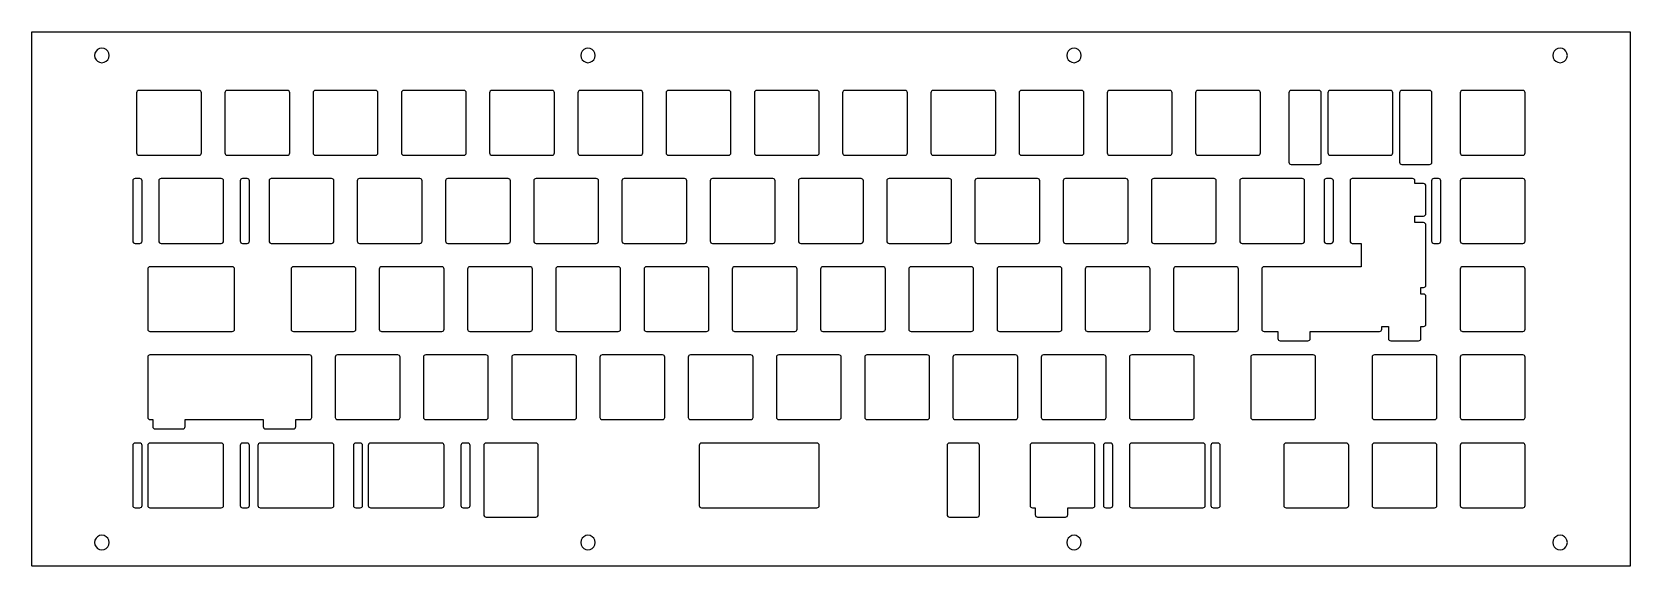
# Model space of a CAD drawing. Extents: x -10 to 335, y 0 to 115.
import ezdxf

# ---------------------------------------------------------------- set-up
doc = ezdxf.new("R2010")
doc.units = 0
doc.header["$MEASUREMENT"] = 0
doc.layers.add('layer 1', color=178, linetype='Continuous', lineweight=25, true_color=0x000000)

msp = doc.modelspace()

# ---------------------------------------------------------------- linework, layer by layer
at = {"color": 0}
for p, q in [((-10, 115), (334.98, 115)), ((-10, -0.43), (-10, 115)), ((334.98, 115), (334.98, -0.43)), ((3.83, 110.83), (3.6, 110.39)), ((4.17, 111.17), (3.83, 110.83)), ((4.61, 111.39), (4.17, 111.17)), ((5.09, 111.47), (4.61, 111.39)), ((5.57, 111.39), (5.09, 111.47)), ((6.01, 111.17), (5.57, 111.39)), ((6.35, 110.83), (6.01, 111.17)), ((6.57, 110.39), (6.35, 110.83)), ((108.76, 110.83), (108.54, 110.39)), ((109.1, 111.17), (108.76, 110.83)), ((109.54, 111.39), (109.1, 111.17)), ((110.02, 111.47), (109.54, 111.39)), ((110.5, 111.39), (110.02, 111.47)), ((110.94, 111.17), (110.5, 111.39)), ((111.28, 110.83), (110.94, 111.17)), ((111.51, 110.39), (111.28, 110.83)), ((213.69, 110.83), (213.47, 110.39)), ((214.04, 111.17), (213.69, 110.83)), ((214.47, 111.39), (214.04, 111.17)), ((214.96, 111.47), (214.47, 111.39)), ((215.44, 111.39), (214.96, 111.47)), ((215.87, 111.17), (215.44, 111.39)), ((216.22, 110.83), (215.87, 111.17)), ((216.44, 110.39), (216.22, 110.83)), ((318.63, 110.83), (318.41, 110.39)), ((318.97, 111.17), (318.63, 110.83)), ((319.41, 111.39), (318.97, 111.17)), ((319.89, 111.47), (319.41, 111.39)), ((320.37, 111.39), (319.89, 111.47)), ((320.81, 111.17), (320.37, 111.39)), ((321.15, 110.83), (320.81, 111.17)), ((321.37, 110.39), (321.15, 110.83)), ((3.6, 110.39), (3.53, 109.91)), ((3.53, 109.91), (3.6, 109.43)), ((3.6, 109.43), (3.83, 109)), ((3.83, 109), (4.17, 108.65)), ((4.17, 108.65), (4.61, 108.43)), ((4.61, 108.43), (5.09, 108.35)), ((5.09, 108.35), (5.57, 108.43)), ((5.57, 108.43), (6.01, 108.65)), ((6.01, 108.65), (6.35, 109)), ((6.35, 109), (6.57, 109.43)), ((6.65, 109.91), (6.57, 110.39)), ((6.57, 109.43), (6.65, 109.91)), ((108.54, 110.39), (108.46, 109.91)), ((108.46, 109.91), (108.54, 109.43)), ((108.54, 109.43), (108.76, 109)), ((108.76, 109), (109.1, 108.65)), ((109.1, 108.65), (109.54, 108.43)), ((109.54, 108.43), (110.02, 108.35)), ((110.02, 108.35), (110.5, 108.43)), ((110.5, 108.43), (110.94, 108.65)), ((110.94, 108.65), (111.28, 109)), ((111.28, 109), (111.51, 109.43)), ((111.58, 109.91), (111.51, 110.39)), ((111.51, 109.43), (111.58, 109.91)), ((213.47, 110.39), (213.4, 109.91)), ((213.4, 109.91), (213.47, 109.43)), ((213.47, 109.43), (213.69, 109)), ((213.69, 109), (214.04, 108.65)), ((214.04, 108.65), (214.47, 108.43)), ((214.47, 108.43), (214.96, 108.35)), ((214.96, 108.35), (215.44, 108.43)), ((215.44, 108.43), (215.87, 108.65)), ((215.87, 108.65), (216.22, 109)), ((216.22, 109), (216.44, 109.43)), ((216.52, 109.91), (216.44, 110.39)), ((216.44, 109.43), (216.52, 109.91)), ((318.41, 110.39), (318.33, 109.91)), ((318.33, 109.91), (318.41, 109.43)), ((318.41, 109.43), (318.63, 109)), ((318.63, 109), (318.97, 108.65)), ((318.97, 108.65), (319.41, 108.43)), ((319.41, 108.43), (319.89, 108.35)), ((319.89, 108.35), (320.37, 108.43)), ((320.37, 108.43), (320.81, 108.65)), ((320.81, 108.65), (321.15, 109)), ((321.15, 109), (321.37, 109.43)), ((321.45, 109.91), (321.37, 110.39)), ((321.37, 109.43), (321.45, 109.91)), ((3.6, 5.14), (3.53, 4.66)), ((3.53, 4.66), (3.6, 4.18)), ((3.83, 5.58), (3.6, 5.14)), ((3.6, 4.18), (3.83, 3.74)), ((4.17, 5.92), (3.83, 5.58)), ((3.83, 3.74), (4.17, 3.4)), ((4.61, 6.14), (4.17, 5.92)), ((5.09, 6.22), (4.61, 6.14)), ((5.57, 6.14), (5.09, 6.22)), ((6.01, 5.92), (5.57, 6.14)), ((6.35, 5.58), (6.01, 5.92)), ((6.01, 3.4), (6.35, 3.74)), ((6.57, 5.14), (6.35, 5.58)), ((6.35, 3.74), (6.57, 4.18)), ((6.65, 4.66), (6.57, 5.14)), ((6.57, 4.18), (6.65, 4.66)), ((108.54, 5.14), (108.46, 4.66)), ((108.46, 4.66), (108.54, 4.18)), ((108.76, 5.58), (108.54, 5.14)), ((108.54, 4.18), (108.76, 3.74)), ((109.1, 5.92), (108.76, 5.58)), ((108.76, 3.74), (109.1, 3.4)), ((109.54, 6.14), (109.1, 5.92)), ((110.02, 6.22), (109.54, 6.14)), ((110.5, 6.14), (110.02, 6.22)), ((110.94, 5.92), (110.5, 6.14)), ((111.28, 5.58), (110.94, 5.92)), ((110.94, 3.4), (111.28, 3.74)), ((111.51, 5.14), (111.28, 5.58)), ((111.28, 3.74), (111.51, 4.18)), ((111.58, 4.66), (111.51, 5.14)), ((111.51, 4.18), (111.58, 4.66)), ((213.47, 5.14), (213.4, 4.66)), ((213.4, 4.66), (213.47, 4.18)), ((213.69, 5.58), (213.47, 5.14)), ((213.47, 4.18), (213.69, 3.74)), ((214.04, 5.92), (213.69, 5.58)), ((213.69, 3.74), (214.04, 3.4)), ((214.47, 6.14), (214.04, 5.92)), ((214.96, 6.22), (214.47, 6.14)), ((215.44, 6.14), (214.96, 6.22)), ((215.87, 5.92), (215.44, 6.14)), ((216.22, 5.58), (215.87, 5.92)), ((215.87, 3.4), (216.22, 3.74)), ((216.44, 5.14), (216.22, 5.58)), ((216.22, 3.74), (216.44, 4.18)), ((216.52, 4.66), (216.44, 5.14)), ((216.44, 4.18), (216.52, 4.66)), ((318.41, 5.14), (318.33, 4.66)), ((318.33, 4.66), (318.41, 4.18)), ((318.63, 5.58), (318.41, 5.14)), ((318.41, 4.18), (318.63, 3.74)), ((318.97, 5.92), (318.63, 5.58)), ((318.63, 3.74), (318.97, 3.4)), ((319.41, 6.14), (318.97, 5.92)), ((319.89, 6.22), (319.41, 6.14)), ((320.37, 6.14), (319.89, 6.22)), ((320.81, 5.92), (320.37, 6.14)), ((321.15, 5.58), (320.81, 5.92)), ((320.81, 3.4), (321.15, 3.74)), ((321.37, 5.14), (321.15, 5.58)), ((321.15, 3.74), (321.37, 4.18)), ((321.45, 4.66), (321.37, 5.14)), ((321.37, 4.18), (321.45, 4.66)), ((4.17, 3.4), (4.61, 3.18)), ((4.61, 3.18), (5.09, 3.1)), ((5.09, 3.1), (5.57, 3.18)), ((5.57, 3.18), (6.01, 3.4)), ((109.1, 3.4), (109.54, 3.18)), ((109.54, 3.18), (110.02, 3.1)), ((110.02, 3.1), (110.5, 3.18)), ((110.5, 3.18), (110.94, 3.4)), ((214.04, 3.4), (214.47, 3.18)), ((214.47, 3.18), (214.96, 3.1)), ((214.96, 3.1), (215.44, 3.18)), ((215.44, 3.18), (215.87, 3.4)), ((318.97, 3.4), (319.41, 3.18)), ((319.41, 3.18), (319.89, 3.1)), ((319.89, 3.1), (320.37, 3.18)), ((320.37, 3.18), (320.81, 3.4)), ((334.98, -0.43), (-9.97, -0.43))]:
    msp.add_line(p, q, dxfattribs=at)
at = {"layer": 'layer 1'}
for p, q in [((12.59, 101.86), (12.59, 88.86)), ((26.09, 102.36), (13.09, 102.36)), ((26.59, 88.86), (26.59, 101.86)), ((31.64, 101.86), (31.64, 88.86)), ((45.14, 102.36), (32.14, 102.36)), ((45.64, 88.86), (45.64, 101.86)), ((50.69, 101.86), (50.69, 88.86)), ((64.19, 102.36), (51.19, 102.36)), ((64.69, 88.86), (64.69, 101.86)), ((69.74, 101.86), (69.74, 88.86)), ((83.24, 102.36), (70.24, 102.36)), ((83.74, 88.86), (83.74, 101.86)), ((88.79, 101.86), (88.79, 88.86)), ((102.29, 102.36), (89.29, 102.36)), ((102.79, 88.86), (102.79, 101.86)), ((107.84, 101.86), (107.84, 88.86)), ((121.34, 102.36), (108.34, 102.36)), ((121.84, 88.86), (121.84, 101.86)), ((126.89, 101.86), (126.89, 88.86)), ((140.39, 102.36), (127.39, 102.36)), ((140.89, 88.86), (140.89, 101.86)), ((145.94, 101.86), (145.94, 88.86)), ((159.44, 102.36), (146.44, 102.36)), ((159.94, 88.86), (159.94, 101.86)), ((164.99, 101.86), (164.99, 88.86)), ((178.49, 102.36), (165.49, 102.36)), ((178.99, 88.86), (178.99, 101.86)), ((184.04, 101.86), (184.04, 88.86)), ((197.54, 102.36), (184.54, 102.36)), ((198.04, 88.86), (198.04, 101.86)), ((203.09, 101.86), (203.09, 88.86)), ((216.59, 102.36), (203.59, 102.36)), ((217.09, 88.86), (217.09, 101.86)), ((222.14, 101.86), (222.14, 88.86)), ((235.64, 102.36), (222.64, 102.36)), ((236.14, 88.86), (236.14, 101.86)), ((241.19, 101.86), (241.19, 88.86)), ((254.69, 102.36), (241.69, 102.36)), ((255.19, 88.86), (255.19, 101.86)), ((261.33, 101.86), (261.33, 86.86)), ((267.83, 102.36), (261.83, 102.36)), ((268.33, 86.86), (268.33, 101.86)), ((269.77, 101.86), (269.77, 88.86)), ((283.27, 102.36), (270.27, 102.36)), ((283.77, 88.86), (283.77, 101.86)), ((285.21, 101.86), (285.21, 86.86)), ((291.71, 102.36), (285.71, 102.36)), ((292.21, 86.86), (292.21, 101.86)), ((298.34, 101.86), (298.34, 88.86)), ((311.84, 102.36), (298.84, 102.36)), ((312.34, 88.86), (312.34, 101.86)), ((13.09, 88.36), (26.09, 88.36)), ((32.14, 88.36), (45.14, 88.36)), ((51.19, 88.36), (64.19, 88.36)), ((70.24, 88.36), (83.24, 88.36)), ((89.29, 88.36), (102.29, 88.36)), ((108.34, 88.36), (121.34, 88.36)), ((127.39, 88.36), (140.39, 88.36)), ((146.44, 88.36), (159.44, 88.36)), ((165.49, 88.36), (178.49, 88.36)), ((184.54, 88.36), (197.54, 88.36)), ((203.59, 88.36), (216.59, 88.36)), ((222.64, 88.36), (235.64, 88.36)), ((241.69, 88.36), (254.69, 88.36)), ((261.83, 86.36), (267.83, 86.36)), ((270.27, 88.36), (283.27, 88.36)), ((285.71, 86.36), (291.71, 86.36)), ((298.84, 88.36), (311.84, 88.36)), ((11.76, 82.81), (11.76, 69.81)), ((13.26, 83.31), (12.26, 83.31)), ((13.76, 69.81), (13.76, 82.81)), ((17.36, 82.81), (17.36, 69.81)), ((30.86, 83.31), (17.86, 83.31)), ((31.36, 69.81), (31.36, 82.81)), ((34.96, 82.81), (34.96, 69.81)), ((36.46, 83.31), (35.46, 83.31)), ((36.96, 69.81), (36.96, 82.81)), ((41.17, 82.81), (41.17, 69.81)), ((54.67, 83.31), (41.67, 83.31)), ((55.17, 69.81), (55.17, 82.81)), ((60.22, 82.81), (60.22, 69.81)), ((73.72, 83.31), (60.72, 83.31)), ((74.22, 69.81), (74.22, 82.81)), ((79.27, 82.81), (79.27, 69.81)), ((92.77, 83.31), (79.77, 83.31)), ((93.27, 69.81), (93.27, 82.81)), ((98.32, 82.81), (98.32, 69.81)), ((111.82, 83.31), (98.82, 83.31)), ((112.32, 69.81), (112.32, 82.81)), ((117.37, 82.81), (117.37, 69.81)), ((130.87, 83.31), (117.87, 83.31)), ((131.37, 69.81), (131.37, 82.81)), ((136.42, 82.81), (136.42, 69.81)), ((149.92, 83.31), (136.92, 83.31)), ((150.42, 69.81), (150.42, 82.81)), ((155.47, 82.81), (155.47, 69.81)), ((168.97, 83.31), (155.97, 83.31)), ((169.47, 69.81), (169.47, 82.81)), ((174.52, 82.81), (174.52, 69.81)), ((188.02, 83.31), (175.02, 83.31)), ((188.52, 69.81), (188.52, 82.81)), ((193.57, 82.81), (193.57, 69.81)), ((207.07, 83.31), (194.07, 83.31)), ((207.57, 69.81), (207.57, 82.81)), ((212.62, 82.81), (212.62, 69.81)), ((226.12, 83.31), (213.12, 83.31)), ((226.62, 69.81), (226.62, 82.81)), ((231.67, 82.81), (231.67, 69.81)), ((245.17, 83.31), (232.17, 83.31)), ((245.67, 69.81), (245.67, 82.81)), ((250.72, 82.81), (250.72, 69.81)), ((264.22, 83.31), (251.22, 83.31)), ((264.72, 69.81), (264.72, 82.81)), ((268.93, 82.81), (268.93, 69.81)), ((270.43, 83.31), (269.43, 83.31)), ((270.93, 69.81), (270.93, 82.81)), ((274.53, 82.81), (274.53, 69.81)), ((288.03, 83.31), (275.03, 83.31)), ((288.53, 82.22), (288.53, 82.81)), ((292.13, 82.81), (292.13, 69.81)), ((293.63, 83.31), (292.63, 83.31)), ((294.13, 69.81), (294.13, 82.81)), ((298.34, 82.81), (298.34, 69.81)), ((311.84, 83.31), (298.84, 83.31)), ((312.34, 69.81), (312.34, 82.81)), ((290.41, 82.22), (288.53, 82.22)), ((290.91, 75.72), (290.91, 81.72)), ((288.53, 73.78), (288.53, 75.22)), ((288.53, 75.22), (290.41, 75.22)), ((290.41, 73.78), (288.53, 73.78)), ((290.91, 60.28), (290.91, 73.28)), ((12.26, 69.31), (13.26, 69.31)), ((17.86, 69.31), (30.86, 69.31)), ((35.46, 69.31), (36.46, 69.31)), ((41.67, 69.31), (54.67, 69.31)), ((60.72, 69.31), (73.72, 69.31)), ((79.77, 69.31), (92.77, 69.31)), ((98.82, 69.31), (111.82, 69.31)), ((117.87, 69.31), (130.87, 69.31)), ((136.92, 69.31), (149.92, 69.31)), ((155.97, 69.31), (168.97, 69.31)), ((175.02, 69.31), (188.02, 69.31)), ((194.07, 69.31), (207.07, 69.31)), ((213.12, 69.31), (226.12, 69.31)), ((232.17, 69.31), (245.17, 69.31)), ((251.22, 69.31), (264.22, 69.31)), ((269.43, 69.31), (270.43, 69.31)), ((275.03, 69.31), (276.91, 69.31)), ((276.91, 69.31), (276.91, 64.26)), ((292.63, 69.31), (293.63, 69.31)), ((298.84, 69.31), (311.84, 69.31)), ((14.98, 63.76), (14.98, 50.76)), ((20.24, 64.26), (15.48, 64.26)), ((28.48, 64.26), (20.24, 64.26)), ((33.24, 64.26), (28.48, 64.26)), ((33.74, 50.76), (33.74, 63.76)), ((45.93, 63.76), (45.93, 50.76)), ((59.43, 64.26), (46.43, 64.26)), ((59.93, 50.76), (59.93, 63.76)), ((64.98, 63.76), (64.98, 50.76)), ((78.48, 64.26), (65.48, 64.26)), ((78.98, 50.76), (78.98, 63.76)), ((84.03, 63.76), (84.03, 50.76)), ((97.53, 64.26), (84.53, 64.26)), ((98.03, 50.76), (98.03, 63.76)), ((103.08, 63.76), (103.08, 50.76)), ((116.58, 64.26), (103.58, 64.26)), ((117.08, 50.76), (117.08, 63.76)), ((122.13, 63.76), (122.13, 50.76)), ((135.63, 64.26), (122.63, 64.26)), ((136.13, 50.76), (136.13, 63.76)), ((141.18, 63.76), (141.18, 50.76)), ((154.68, 64.26), (141.68, 64.26)), ((155.18, 50.76), (155.18, 63.76)), ((160.23, 63.76), (160.23, 50.76)), ((173.73, 64.26), (160.73, 64.26)), ((174.23, 50.76), (174.23, 63.76)), ((179.28, 63.76), (179.28, 50.76)), ((192.78, 64.26), (179.78, 64.26)), ((193.28, 50.76), (193.28, 63.76)), ((198.33, 63.76), (198.33, 50.76)), ((211.83, 64.26), (198.83, 64.26)), ((212.33, 50.76), (212.33, 63.76)), ((217.38, 63.76), (217.38, 50.76)), ((230.88, 64.26), (217.88, 64.26)), ((231.38, 50.76), (231.38, 63.76)), ((236.43, 63.76), (236.43, 50.76)), ((249.93, 64.26), (236.93, 64.26)), ((250.43, 50.76), (250.43, 63.76)), ((255.48, 63.76), (255.48, 50.76)), ((259.45, 64.26), (255.98, 64.26)), ((265.45, 64.26), (259.45, 64.26)), ((267.89, 64.26), (265.45, 64.26)), ((268.98, 64.26), (267.89, 64.26)), ((276.91, 64.26), (268.98, 64.26)), ((298.34, 63.76), (298.34, 50.76)), ((311.84, 64.26), (298.84, 64.26)), ((312.34, 50.76), (312.34, 63.76)), ((289.83, 59.78), (290.41, 59.78)), ((289.83, 58.35), (289.83, 59.78)), ((290.41, 58.35), (289.83, 58.35)), ((290.91, 51.85), (290.91, 57.85)), ((15.48, 50.26), (20.24, 50.26)), ((20.24, 50.26), (28.48, 50.26)), ((28.48, 50.26), (33.24, 50.26)), ((46.43, 50.26), (59.43, 50.26)), ((65.48, 50.26), (78.48, 50.26)), ((84.53, 50.26), (97.53, 50.26)), ((103.58, 50.26), (116.58, 50.26)), ((122.63, 50.26), (135.63, 50.26)), ((141.68, 50.26), (154.68, 50.26)), ((160.73, 50.26), (173.73, 50.26)), ((179.78, 50.26), (192.78, 50.26)), ((198.83, 50.26), (211.83, 50.26)), ((217.88, 50.26), (230.88, 50.26)), ((236.93, 50.26), (249.93, 50.26)), ((255.98, 50.26), (258.95, 50.26)), ((258.95, 50.26), (258.95, 48.76)), ((265.95, 48.76), (265.95, 50.26)), ((265.95, 50.26), (267.89, 50.26)), ((267.89, 50.26), (268.98, 50.26)), ((268.98, 50.26), (280.89, 50.26)), ((281.39, 51.35), (282.83, 51.35)), ((281.39, 50.76), (281.39, 51.35)), ((282.83, 51.35), (282.83, 48.76)), ((289.83, 51.35), (290.41, 51.35)), ((289.83, 48.76), (289.83, 51.35)), ((298.84, 50.26), (311.84, 50.26)), ((16.56, 45.21), (15.48, 45.21)), ((22.56, 45.21), (16.56, 45.21)), ((25, 45.21), (22.56, 45.21)), ((28.48, 45.21), (25, 45.21)), ((36.91, 45.21), (28.48, 45.21)), ((38, 45.21), (36.91, 45.21)), ((40.44, 45.21), (38, 45.21)), ((46.44, 45.21), (40.44, 45.21)), ((49.91, 45.21), (46.44, 45.21)), ((68.96, 45.21), (55.96, 45.21)), ((88.01, 45.21), (75.01, 45.21)), ((107.06, 45.21), (94.06, 45.21)), ((126.11, 45.21), (113.11, 45.21)), ((145.16, 45.21), (132.16, 45.21)), ((164.21, 45.21), (151.21, 45.21)), ((183.26, 45.21), (170.26, 45.21)), ((202.31, 45.21), (189.31, 45.21)), ((221.36, 45.21), (208.36, 45.21)), ((240.41, 45.21), (227.41, 45.21)), ((266.6, 45.21), (253.6, 45.21)), ((259.45, 48.26), (265.45, 48.26)), ((292.79, 45.21), (279.79, 45.21)), ((283.33, 48.26), (289.33, 48.26)), ((311.84, 45.21), (298.84, 45.21)), ((14.98, 44.71), (14.98, 31.71)), ((50.41, 31.71), (50.41, 44.71)), ((55.46, 44.71), (55.46, 31.71)), ((69.46, 31.71), (69.46, 44.71)), ((74.51, 44.71), (74.51, 31.71)), ((88.51, 31.71), (88.51, 44.71)), ((93.56, 44.71), (93.56, 31.71)), ((107.56, 31.71), (107.56, 44.71)), ((112.61, 44.71), (112.61, 31.71)), ((126.61, 31.71), (126.61, 44.71)), ((131.66, 44.71), (131.66, 31.71)), ((145.66, 31.71), (145.66, 44.71)), ((150.71, 44.71), (150.71, 31.71)), ((164.71, 31.71), (164.71, 44.71)), ((169.76, 44.71), (169.76, 31.71)), ((183.76, 31.71), (183.76, 44.71)), ((188.81, 44.71), (188.81, 31.71)), ((202.81, 31.71), (202.81, 44.71)), ((207.86, 44.71), (207.86, 31.71)), ((221.86, 31.71), (221.86, 44.71)), ((226.91, 44.71), (226.91, 31.71)), ((240.91, 31.71), (240.91, 44.71)), ((253.1, 44.71), (253.1, 31.71)), ((267.1, 31.71), (267.1, 44.71)), ((279.29, 44.71), (279.29, 31.71)), ((293.29, 31.71), (293.29, 44.71)), ((298.34, 44.71), (298.34, 31.71)), ((312.34, 31.71), (312.34, 44.71)), ((15.48, 31.21), (16.06, 31.21)), ((16.06, 31.21), (16.06, 29.71)), ((23.06, 29.71), (23.06, 31.21)), ((23.06, 31.21), (25, 31.21)), ((25, 31.21), (28.48, 31.21)), ((28.48, 31.21), (36.91, 31.21)), ((36.91, 31.21), (38, 31.21)), ((38, 31.21), (39.94, 31.21)), ((39.94, 31.21), (39.94, 29.71)), ((46.94, 29.71), (46.94, 31.21)), ((46.94, 31.21), (49.91, 31.21)), ((55.96, 31.21), (68.96, 31.21)), ((75.01, 31.21), (88.01, 31.21)), ((94.06, 31.21), (107.06, 31.21)), ((113.11, 31.21), (126.11, 31.21)), ((132.16, 31.21), (145.16, 31.21)), ((151.21, 31.21), (164.21, 31.21)), ((170.26, 31.21), (183.26, 31.21)), ((189.31, 31.21), (202.31, 31.21)), ((208.36, 31.21), (221.36, 31.21)), ((227.41, 31.21), (240.41, 31.21)), ((253.6, 31.21), (266.6, 31.21)), ((279.79, 31.21), (292.79, 31.21)), ((298.84, 31.21), (311.84, 31.21)), ((16.56, 29.21), (22.56, 29.21)), ((40.44, 29.21), (46.44, 29.21)), ((11.76, 25.66), (11.76, 12.66)), ((13.26, 26.16), (12.26, 26.16)), ((13.76, 12.66), (13.76, 25.66)), ((14.98, 25.66), (14.98, 12.66)), ((17.86, 26.16), (15.48, 26.16)), ((28.48, 26.16), (17.86, 26.16)), ((30.86, 26.16), (28.48, 26.16)), ((31.36, 12.66), (31.36, 25.66)), ((34.96, 25.66), (34.96, 12.66)), ((36.46, 26.16), (35.46, 26.16)), ((36.96, 12.66), (36.96, 25.66)), ((38.79, 25.66), (38.79, 12.66)), ((41.67, 26.16), (39.29, 26.16)), ((52.29, 26.16), (41.67, 26.16)), ((54.67, 26.16), (52.29, 26.16)), ((55.17, 12.66), (55.17, 25.66)), ((59.38, 25.66), (59.38, 12.66)), ((60.88, 26.16), (59.88, 26.16)), ((61.38, 12.66), (61.38, 25.66)), ((62.6, 25.66), (62.6, 12.66)), ((65.48, 26.16), (63.1, 26.16)), ((76.1, 26.16), (65.48, 26.16)), ((78.48, 26.16), (76.1, 26.16)), ((78.98, 12.66), (78.98, 25.66)), ((82.58, 25.66), (82.58, 12.66)), ((84.08, 26.16), (83.08, 26.16)), ((84.58, 12.66), (84.58, 25.66)), ((87.54, 25.66), (87.54, 10.66)), ((92.79, 26.16), (88.04, 26.16)), ((94.04, 26.16), (92.79, 26.16)), ((98.79, 26.16), (94.04, 26.16)), ((99.29, 10.66), (99.29, 25.66)), ((134.04, 25.66), (134.04, 12.66)), ((146.44, 26.16), (134.54, 26.16)), ((147.54, 26.16), (146.44, 26.16)), ((159.44, 26.16), (147.54, 26.16)), ((159.94, 12.66), (159.94, 25.66)), ((187.54, 25.66), (187.54, 10.66)), ((194.04, 26.16), (188.04, 26.16)), ((194.54, 10.66), (194.54, 25.66)), ((205.48, 25.66), (205.48, 12.66)), ((207.09, 26.16), (205.98, 26.16)), ((213.09, 26.16), (207.09, 26.16)), ((218.98, 26.16), (213.09, 26.16)), ((219.48, 12.66), (219.48, 25.66)), ((221.31, 25.66), (221.31, 12.66)), ((222.81, 26.16), (221.81, 26.16)), ((223.31, 12.66), (223.31, 25.66)), ((226.91, 25.66), (226.91, 12.66)), ((229.79, 26.16), (227.41, 26.16)), ((240.41, 26.16), (229.79, 26.16)), ((242.79, 26.16), (240.41, 26.16)), ((243.29, 12.66), (243.29, 25.66)), ((244.51, 25.66), (244.51, 12.66)), ((246.01, 26.16), (245.01, 26.16)), ((246.51, 12.66), (246.51, 25.66)), ((260.24, 25.66), (260.24, 12.66)), ((273.74, 26.16), (260.74, 26.16)), ((274.24, 12.66), (274.24, 25.66)), ((279.29, 25.66), (279.29, 12.66)), ((292.79, 26.16), (279.79, 26.16)), ((293.29, 12.66), (293.29, 25.66)), ((298.34, 25.66), (298.34, 12.66)), ((311.84, 26.16), (298.84, 26.16)), ((312.34, 12.66), (312.34, 25.66)), ((12.26, 12.16), (13.26, 12.16)), ((15.48, 12.16), (17.86, 12.16)), ((17.86, 12.16), (28.48, 12.16)), ((28.48, 12.16), (30.86, 12.16)), ((35.46, 12.16), (36.46, 12.16)), ((39.29, 12.16), (41.67, 12.16)), ((41.67, 12.16), (52.29, 12.16)), ((52.29, 12.16), (54.67, 12.16)), ((59.88, 12.16), (60.88, 12.16)), ((63.1, 12.16), (65.48, 12.16)), ((65.48, 12.16), (76.1, 12.16)), ((76.1, 12.16), (78.48, 12.16)), ((83.08, 12.16), (84.08, 12.16)), ((134.54, 12.16), (146.44, 12.16)), ((146.44, 12.16), (147.54, 12.16)), ((147.54, 12.16), (159.44, 12.16)), ((205.98, 12.16), (206.59, 12.16)), ((206.59, 12.16), (206.59, 10.66)), ((213.59, 10.66), (213.59, 12.16)), ((213.59, 12.16), (218.98, 12.16)), ((221.81, 12.16), (222.81, 12.16)), ((227.41, 12.16), (229.79, 12.16)), ((229.79, 12.16), (240.41, 12.16)), ((240.41, 12.16), (242.79, 12.16)), ((245.01, 12.16), (246.01, 12.16)), ((260.74, 12.16), (273.74, 12.16)), ((279.79, 12.16), (292.79, 12.16)), ((298.84, 12.16), (311.84, 12.16)), ((88.04, 10.16), (92.79, 10.16)), ((92.79, 10.16), (94.04, 10.16)), ((94.04, 10.16), (98.79, 10.16)), ((188.04, 10.16), (194.04, 10.16)), ((207.09, 10.16), (213.09, 10.16))]:
    msp.add_line(p, q, dxfattribs=at)
for centre, start, end in [((13.09, 101.86), 90, 180), ((26.09, 101.86), 0, 90), ((32.14, 101.86), 90, 180), ((45.14, 101.86), 0, 90), ((51.19, 101.86), 90, 180), ((64.19, 101.86), 0, 90), ((70.24, 101.86), 90, 180), ((83.24, 101.86), 0, 90), ((89.29, 101.86), 90, 180), ((102.29, 101.86), 0, 90), ((108.34, 101.86), 90, 180), ((121.34, 101.86), 0, 90), ((127.39, 101.86), 90, 180), ((140.39, 101.86), 0, 90), ((146.44, 101.86), 90, 180), ((159.44, 101.86), 0, 90), ((165.49, 101.86), 90, 180), ((178.49, 101.86), 0, 90), ((184.54, 101.86), 90, 180), ((197.54, 101.86), 0, 90), ((203.59, 101.86), 90, 180), ((216.59, 101.86), 0, 90), ((222.64, 101.86), 90, 180), ((235.64, 101.86), 0, 90), ((241.69, 101.86), 90, 180), ((254.69, 101.86), 0, 90), ((261.83, 101.86), 90, 180), ((267.83, 101.86), 0, 90), ((270.27, 101.86), 90, 180), ((283.27, 101.86), 0, 90), ((285.71, 101.86), 90, 180), ((291.71, 101.86), 0, 90), ((298.84, 101.86), 90, 180), ((311.84, 101.86), 0, 90), ((13.09, 88.86), 180, 270), ((26.09, 88.86), 270, 0), ((32.14, 88.86), 180, 270), ((45.14, 88.86), 270, 0), ((51.19, 88.86), 180, 270), ((64.19, 88.86), 270, 0), ((70.24, 88.86), 180, 270), ((83.24, 88.86), 270, 0), ((89.29, 88.86), 180, 270), ((102.29, 88.86), 270, 0), ((108.34, 88.86), 180, 270), ((121.34, 88.86), 270, 0), ((127.39, 88.86), 180, 270), ((140.39, 88.86), 270, 0), ((146.44, 88.86), 180, 270), ((159.44, 88.86), 270, 0), ((165.49, 88.86), 180, 270), ((178.49, 88.86), 270, 0), ((184.54, 88.86), 180, 270), ((197.54, 88.86), 270, 0), ((203.59, 88.86), 180, 270), ((216.59, 88.86), 270, 0), ((222.64, 88.86), 180, 270), ((235.64, 88.86), 270, 0), ((241.69, 88.86), 180, 270), ((254.69, 88.86), 270, 0), ((261.83, 86.86), 180, 270), ((267.83, 86.86), 270, 0), ((270.27, 88.86), 180, 270), ((283.27, 88.86), 270, 0), ((285.71, 86.86), 180, 270), ((291.71, 86.86), 270, 0), ((298.84, 88.86), 180, 270), ((311.84, 88.86), 270, 0), ((12.26, 82.81), 90, 180), ((13.26, 82.81), 0, 90), ((17.86, 82.81), 90, 180), ((30.86, 82.81), 0, 90), ((35.46, 82.81), 90, 180), ((36.46, 82.81), 0, 90), ((41.67, 82.81), 90, 180), ((54.67, 82.81), 0, 90), ((60.72, 82.81), 90, 180), ((73.72, 82.81), 0, 90), ((79.77, 82.81), 90, 180), ((92.77, 82.81), 0, 90), ((98.82, 82.81), 90, 180), ((111.82, 82.81), 0, 90), ((117.87, 82.81), 90, 180), ((130.87, 82.81), 0, 90), ((136.92, 82.81), 90, 180), ((149.92, 82.81), 0, 90), ((155.97, 82.81), 90, 180), ((168.97, 82.81), 0, 90), ((175.02, 82.81), 90, 180), ((188.02, 82.81), 0, 90), ((194.07, 82.81), 90, 180), ((207.07, 82.81), 0, 90), ((213.12, 82.81), 90, 180), ((226.12, 82.81), 0, 90), ((232.17, 82.81), 90, 180), ((245.17, 82.81), 0, 90), ((251.22, 82.81), 90, 180), ((264.22, 82.81), 0, 90), ((269.43, 82.81), 90, 180), ((270.43, 82.81), 0, 90), ((275.03, 82.81), 90, 180), ((288.03, 82.81), 0, 90), ((292.63, 82.81), 90, 180), ((293.63, 82.81), 0, 90), ((298.84, 82.81), 90, 180), ((311.84, 82.81), 0, 90), ((290.41, 81.72), 0, 90), ((290.41, 75.72), 270, 0), ((290.41, 73.28), 0, 90), ((12.26, 69.81), 180, 270), ((13.26, 69.81), 270, 0), ((17.86, 69.81), 180, 270), ((30.86, 69.81), 270, 0), ((35.46, 69.81), 180, 270), ((36.46, 69.81), 270, 0), ((41.67, 69.81), 180, 270), ((54.67, 69.81), 270, 0), ((60.72, 69.81), 180, 270), ((73.72, 69.81), 270, 0), ((79.77, 69.81), 180, 270), ((92.77, 69.81), 270, 0), ((98.82, 69.81), 180, 270), ((111.82, 69.81), 270, 0), ((117.87, 69.81), 180, 270), ((130.87, 69.81), 270, 0), ((136.92, 69.81), 180, 270), ((149.92, 69.81), 270, 0), ((155.97, 69.81), 180, 270), ((168.97, 69.81), 270, 0), ((175.02, 69.81), 180, 270), ((188.02, 69.81), 270, 0), ((194.07, 69.81), 180, 270), ((207.07, 69.81), 270, 0), ((213.12, 69.81), 180, 270), ((226.12, 69.81), 270, 0), ((232.17, 69.81), 180, 270), ((245.17, 69.81), 270, 0), ((251.22, 69.81), 180, 270), ((264.22, 69.81), 270, 0), ((269.43, 69.81), 180, 270), ((270.43, 69.81), 270, 0), ((275.03, 69.81), 180, 270), ((292.63, 69.81), 180, 270), ((293.63, 69.81), 270, 0), ((298.84, 69.81), 180, 270), ((311.84, 69.81), 270, 0), ((15.48, 63.76), 90, 180), ((33.24, 63.76), 0, 90), ((46.43, 63.76), 90, 180), ((59.43, 63.76), 0, 90), ((65.48, 63.76), 90, 180), ((78.48, 63.76), 0, 90), ((84.53, 63.76), 90, 180), ((97.53, 63.76), 0, 90), ((103.58, 63.76), 90, 180), ((116.58, 63.76), 0, 90), ((122.63, 63.76), 90, 180), ((135.63, 63.76), 0, 90), ((141.68, 63.76), 90, 180), ((154.68, 63.76), 0, 90), ((160.73, 63.76), 90, 180), ((173.73, 63.76), 0, 90), ((179.78, 63.76), 90, 180), ((192.78, 63.76), 0, 90), ((198.83, 63.76), 90, 180), ((211.83, 63.76), 0, 90), ((217.88, 63.76), 90, 180), ((230.88, 63.76), 0, 90), ((236.93, 63.76), 90, 180), ((249.93, 63.76), 0, 90), ((255.98, 63.76), 90, 180), ((298.84, 63.76), 90, 180), ((311.84, 63.76), 0, 90), ((290.41, 60.28), 270, 0), ((290.41, 57.85), 0, 90), ((290.41, 51.85), 270, 0), ((15.48, 50.76), 180, 270), ((33.24, 50.76), 270, 0), ((46.43, 50.76), 180, 270), ((59.43, 50.76), 270, 0), ((65.48, 50.76), 180, 270), ((78.48, 50.76), 270, 0), ((84.53, 50.76), 180, 270), ((97.53, 50.76), 270, 0), ((103.58, 50.76), 180, 270), ((116.58, 50.76), 270, 0), ((122.63, 50.76), 180, 270), ((135.63, 50.76), 270, 0), ((141.68, 50.76), 180, 270), ((154.68, 50.76), 270, 0), ((160.73, 50.76), 180, 270), ((173.73, 50.76), 270, 0), ((179.78, 50.76), 180, 270), ((192.78, 50.76), 270, 0), ((198.83, 50.76), 180, 270), ((211.83, 50.76), 270, 0), ((217.88, 50.76), 180, 270), ((230.88, 50.76), 270, 0), ((236.93, 50.76), 180, 270), ((249.93, 50.76), 270, 0), ((255.98, 50.76), 180, 270), ((259.45, 48.76), 180, 270), ((265.45, 48.76), 270, 0), ((280.89, 50.76), 270, 0), ((283.33, 48.76), 180, 270), ((289.33, 48.76), 270, 0), ((298.84, 50.76), 180, 270), ((311.84, 50.76), 270, 0), ((15.48, 44.71), 90, 180), ((49.91, 44.71), 0, 90), ((55.96, 44.71), 90, 180), ((68.96, 44.71), 0, 90), ((75.01, 44.71), 90, 180), ((88.01, 44.71), 0, 90), ((94.06, 44.71), 90, 180), ((107.06, 44.71), 0, 90), ((113.11, 44.71), 90, 180), ((126.11, 44.71), 0, 90), ((132.16, 44.71), 90, 180), ((145.16, 44.71), 0, 90), ((151.21, 44.71), 90, 180), ((164.21, 44.71), 0, 90), ((170.26, 44.71), 90, 180), ((183.26, 44.71), 0, 90), ((189.31, 44.71), 90, 180), ((202.31, 44.71), 0, 90), ((208.36, 44.71), 90, 180), ((221.36, 44.71), 0, 90), ((227.41, 44.71), 90, 180), ((240.41, 44.71), 0, 90), ((253.6, 44.71), 90, 180), ((266.6, 44.71), 0, 90), ((279.79, 44.71), 90, 180), ((292.79, 44.71), 0, 90), ((298.84, 44.71), 90, 180), ((311.84, 44.71), 0, 90), ((15.48, 31.71), 180, 270), ((49.91, 31.71), 270, 0), ((55.96, 31.71), 180, 270), ((68.96, 31.71), 270, 0), ((75.01, 31.71), 180, 270), ((88.01, 31.71), 270, 0), ((94.06, 31.71), 180, 270), ((107.06, 31.71), 270, 0), ((113.11, 31.71), 180, 270), ((126.11, 31.71), 270, 0), ((132.16, 31.71), 180, 270), ((145.16, 31.71), 270, 0), ((151.21, 31.71), 180, 270), ((164.21, 31.71), 270, 0), ((170.26, 31.71), 180, 270), ((183.26, 31.71), 270, 0), ((189.31, 31.71), 180, 270), ((202.31, 31.71), 270, 0), ((208.36, 31.71), 180, 270), ((221.36, 31.71), 270, 0), ((227.41, 31.71), 180, 270), ((240.41, 31.71), 270, 0), ((253.6, 31.71), 180, 270), ((266.6, 31.71), 270, 0), ((279.79, 31.71), 180, 270), ((292.79, 31.71), 270, 0), ((298.84, 31.71), 180, 270), ((311.84, 31.71), 270, 0), ((16.56, 29.71), 180, 270), ((22.56, 29.71), 270, 0), ((40.44, 29.71), 180, 270), ((46.44, 29.71), 270, 0), ((12.26, 25.66), 90, 180), ((13.26, 25.66), 0, 90), ((15.48, 25.66), 90, 180), ((30.86, 25.66), 0, 90), ((35.46, 25.66), 90, 180), ((36.46, 25.66), 0, 90), ((39.29, 25.66), 90, 180), ((54.67, 25.66), 0, 90), ((59.88, 25.66), 90, 180), ((60.88, 25.66), 0, 90), ((63.1, 25.66), 90, 180), ((78.48, 25.66), 0, 90), ((83.08, 25.66), 90, 180), ((84.08, 25.66), 0, 90), ((88.04, 25.66), 90, 180), ((98.79, 25.66), 0, 90), ((134.54, 25.66), 90, 180), ((159.44, 25.66), 0, 90), ((188.04, 25.66), 90, 180), ((194.04, 25.66), 0, 90), ((205.98, 25.66), 90, 180), ((218.98, 25.66), 0, 90), ((221.81, 25.66), 90, 180), ((222.81, 25.66), 0, 90), ((227.41, 25.66), 90, 180), ((242.79, 25.66), 0, 90), ((245.01, 25.66), 90, 180), ((246.01, 25.66), 0, 90), ((260.74, 25.66), 90, 180), ((273.74, 25.66), 0, 90), ((279.79, 25.66), 90, 180), ((292.79, 25.66), 0, 90), ((298.84, 25.66), 90, 180), ((311.84, 25.66), 0, 90), ((12.26, 12.66), 180, 270), ((13.26, 12.66), 270, 0), ((15.48, 12.66), 180, 270), ((30.86, 12.66), 270, 0), ((35.46, 12.66), 180, 270), ((36.46, 12.66), 270, 0), ((39.29, 12.66), 180, 270), ((54.67, 12.66), 270, 0), ((59.88, 12.66), 180, 270), ((60.88, 12.66), 270, 0), ((63.1, 12.66), 180, 270), ((78.48, 12.66), 270, 0), ((83.08, 12.66), 180, 270), ((84.08, 12.66), 270, 0), ((88.04, 10.66), 180, 270), ((98.79, 10.66), 270, 0), ((134.54, 12.66), 180, 270), ((159.44, 12.66), 270, 0), ((188.04, 10.66), 180, 270), ((194.04, 10.66), 270, 0), ((205.98, 12.66), 180, 270), ((207.09, 10.66), 180, 270), ((213.09, 10.66), 270, 0), ((218.98, 12.66), 270, 0), ((221.81, 12.66), 180, 270), ((222.81, 12.66), 270, 0), ((227.41, 12.66), 180, 270), ((242.79, 12.66), 270, 0), ((245.01, 12.66), 180, 270), ((246.01, 12.66), 270, 0), ((260.74, 12.66), 180, 270), ((273.74, 12.66), 270, 0), ((279.79, 12.66), 180, 270), ((292.79, 12.66), 270, 0), ((298.84, 12.66), 180, 270), ((311.84, 12.66), 270, 0)]:
    msp.add_arc(centre, 0.5, start, end, dxfattribs=at)

doc.saveas('drawing.dxf')
